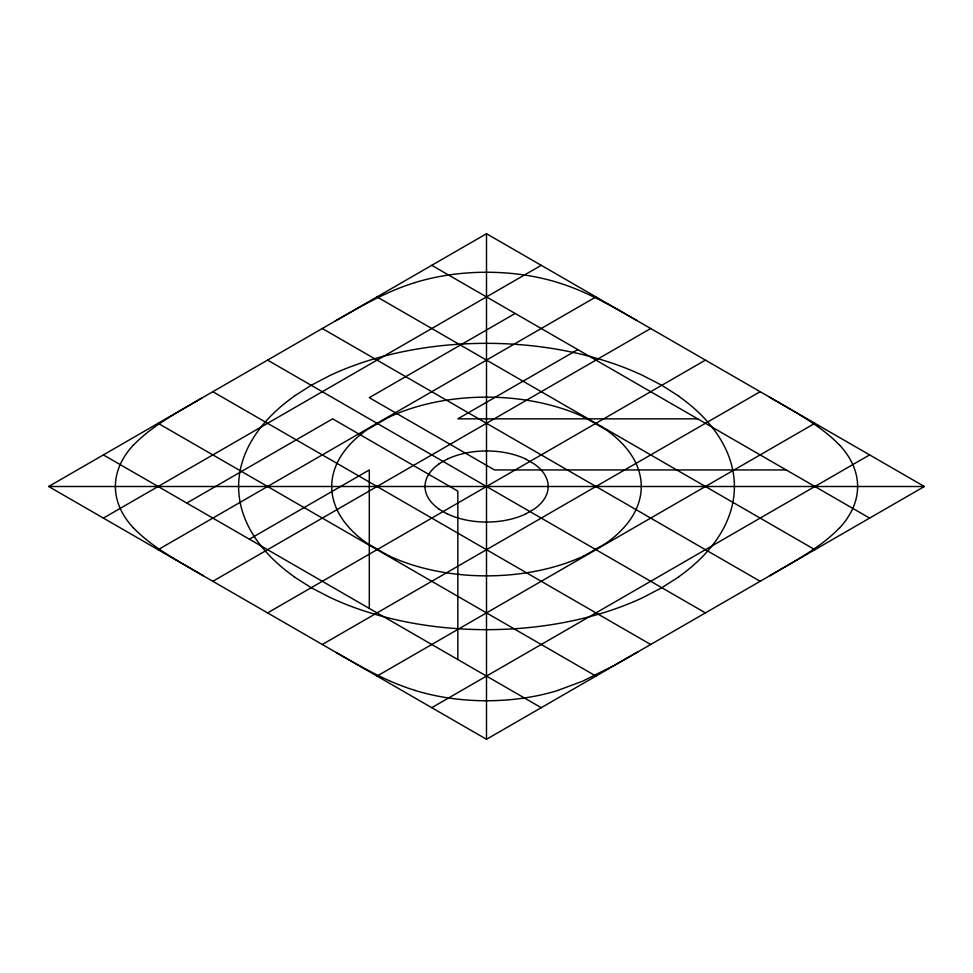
<?xml version="1.0" encoding="UTF-8"?>
<svg xmlns="http://www.w3.org/2000/svg" width="973" height="973" viewBox="0 0 973 973"><rect width="100%" height="100%" fill="white"/><g stroke="black" fill="none" stroke-linecap="round" stroke-linejoin="round"><path stroke-width="1.46" d="M133.313 445.281C152.688 425.104 177.974 412.297 201.752 398.115M839.687 527.719C819.801 548.395 793.773 561.372 769.424 575.943M294.174 396.157L311.19 385.284L330.017 375.456A247.519 142.897 0 0 1 642.885 375.529L661.81 385.284L678.826 396.157M366.407 430.09L388.799 417.162M438.653 464.024L447.568 458.879M606.593 542.91L584.201 555.838M678.826 576.843L661.81 587.716L642.983 597.544A247.519 142.897 0 0 1 330.115 597.471L311.19 587.716L294.174 576.843M48.65 486.5L486.5 233.715L924.35 486.5L486.5 739.285L48.65 486.5L924.35 486.5M103.381 518.098L541.231 265.313M186.78 503.053L332.632 418.84L457.833 491.122L457.833 659.548M515.167 313.452L369.302 397.665L494.503 469.947L786.22 469.947M158.113 549.696L595.962 296.911M249.38 539.188L369.302 469.947L369.302 608.429M577.767 349.599L457.833 418.84L697.69 418.84M212.844 581.295L650.694 328.509M267.575 612.893L705.425 360.107M322.306 644.491L760.156 391.705M377.038 676.089L814.888 423.304M431.769 707.687L869.619 454.902M335.004 321.175C360.728 306.434 386.561 291.231 415.106 282.596M637.996 651.825L615.021 664.863M613.063 665.946L582.851 681.088L557.894 690.404M525.432 514.121L534.347 508.976A61.579 35.551 0 0 0 534.323 464.036L525.432 458.879M557.894 282.596C586.001 291.097 611.518 305.996 636.853 320.518M415.106 690.404C386.999 681.903 361.482 667.004 336.147 652.482M584.201 417.162L606.593 430.09M447.568 514.121L438.653 508.976M388.799 555.838L366.407 542.91M431.769 265.313L869.619 518.098M377.038 296.911L814.888 549.696M322.306 328.509L760.156 581.295M267.575 360.107L705.425 612.893M212.844 391.705L650.694 644.491M158.113 423.304L595.962 676.089M103.381 454.902L541.231 707.687M769.424 397.057C793.773 411.628 819.801 424.605 839.687 445.281M203.576 575.943C179.227 561.385 153.199 548.395 133.313 527.719M486.5 233.715L486.5 739.285M415.07 282.547A151.946 87.728 0 0 1 557.93 282.547M839.772 445.257A151.946 87.728 0 0 1 839.772 527.743M557.93 690.453A151.946 87.728 0 0 1 415.07 690.453M133.228 527.743A151.946 87.728 0 0 1 133.228 445.257M525.493 514.06A61.579 35.551 0 0 1 447.689 514.06M438.859 508.964A61.579 35.551 0 0 1 438.859 464.036M447.689 458.94A61.579 35.551 0 0 1 525.493 458.94M606.52 430.127A154.549 89.224 0 0 1 606.52 542.873M584.153 555.79A154.549 89.224 0 0 1 388.847 555.79M366.48 542.873A154.549 89.224 0 0 1 366.48 430.127M388.847 417.21A154.549 89.224 0 0 1 584.153 417.21M678.716 396.206A247.519 142.897 0 0 1 678.716 576.794M294.284 576.794A247.519 142.897 0 0 1 294.284 396.206"/></g></svg>
